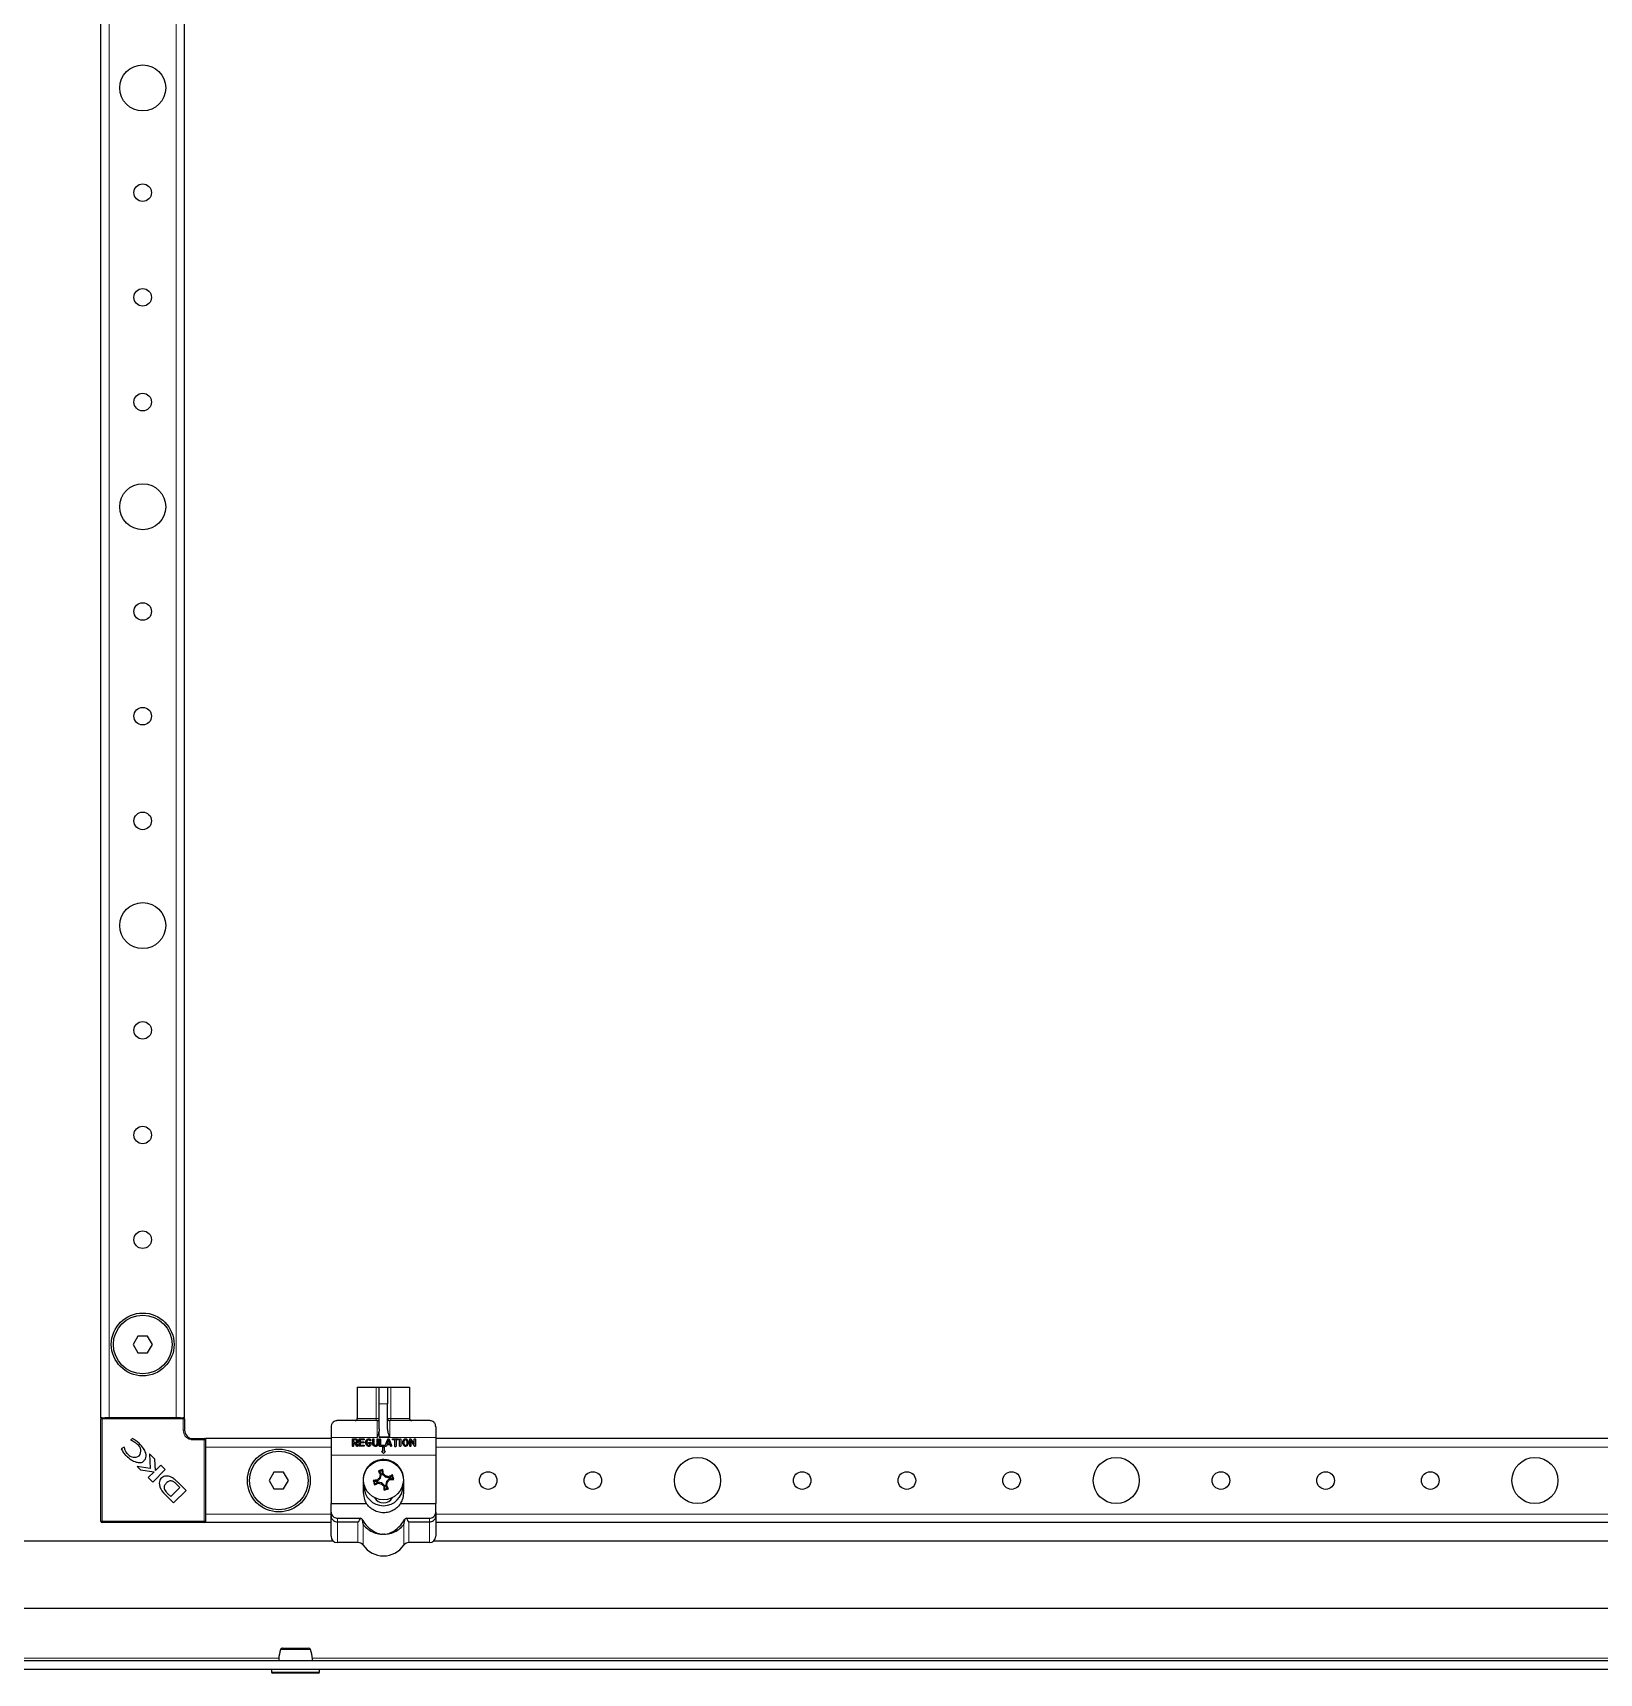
# Model space of a CAD drawing. Header units: millimetres. Extents: x -1565 to 3390, y -1390 to 1219.
# Drawn here: x -381.2 to -7.1, y -899.7 to -508.1 of the extents above; entities that cross this region are included whole.
import ezdxf

# ---------------------------------------------------------------- set-up
doc = ezdxf.new("R2010")
doc.units = ezdxf.units.MM

msp = doc.modelspace()

# ---------------------------------------------------------------- linework, layer by layer
at = {"color": 7, "linetype": 'Continuous', "lineweight": 25}
for p, q in [((-364.94, -838.72), (-364.94, 396.28)), ((-344.94, -838.72), (-344.94, 396.28)), ((-356.09, -819.22), (-357.25, -821.22)), ((-357.25, -821.22), (-356.09, -823.22)), ((-353.78, -819.22), (-356.09, -819.22)), ((-352.63, -821.22), (-353.78, -819.22)), ((-353.78, -823.22), (-352.63, -821.22)), ((-356.09, -823.22), (-353.78, -823.22)), ((-303.69, -831.42), (-303.69, -838.92)), ((-303.69, -831.42), (-299.16, -831.42)), ((-299.16, -831.42), (-298.44, -831.42)), ((-298.44, -831.42), (-296.44, -831.42)), ((-298.44, -835.42), (-298.44, -831.42)), ((-296.44, -831.42), (-296.44, -835.42)), ((-296.44, -831.42), (-295.72, -831.42)), ((-295.72, -831.42), (-291.19, -831.42)), ((-291.19, -831.42), (-291.19, -838.92)), ((-298.44, -841.36), (-298.44, -835.42)), ((-296.44, -841.35), (-296.44, -835.42)), ((-364.64, -838.72), (-364.94, -838.72)), ((-364.94, -863.42), (-364.94, -839.02)), ((-364.64, -838.72), (-363.99, -838.72)), ((-362.94, -838.72), (-363.99, -838.72)), ((-346.94, -838.72), (-362.94, -838.72)), ((-345.89, -838.72), (-346.94, -838.72)), ((-345.89, -838.72), (-345.24, -838.72)), ((-344.94, -838.72), (-345.24, -838.72)), ((-344.94, -839.02), (-344.94, -841.72)), ((-309.94, -840.92), (-309.94, -843.42)), ((-298.94, -839.42), (-308.44, -839.42)), ((-286.44, -839.42), (-295.94, -839.42)), ((-284.94, -840.92), (-284.94, -843.42)), ((-359.39, -845.78), (-360.08, -846.11)), ((-359.26, -845.92), (-359.39, -845.78)), ((-357.31, -843.72), (-357.82, -843.97)), ((-357.82, -843.97), (-357.71, -844.08)), ((-342.94, -843.72), (-340.24, -843.72)), ((-309.94, -843.72), (-339.94, -843.72)), ((-339.94, -843.72), (-339.94, -844.02)), ((-339.94, -844.02), (-339.94, -844.66)), ((-339.94, -844.66), (-339.94, -845.72)), ((-339.94, -845.72), (-339.94, -861.72)), ((-309.94, -843.42), (-309.94, -847.67)), ((-304.85, -845.43), (-304.85, -843.77)), ((-304.85, -843.77), (-304.09, -843.77)), ((-304.09, -844.03), (-304.58, -844.03)), ((-304.58, -844.03), (-304.58, -844.54)), ((-304.58, -844.54), (-303.99, -844.54)), ((-304.29, -844.8), (-304.58, -844.8)), ((-304.58, -844.8), (-304.58, -845.43)), ((-303.8, -845.51), (-304.29, -844.8)), ((-303.99, -844.8), (-303.58, -845.37)), ((-303.24, -843.77), (-302.18, -843.77)), ((-303.24, -845.54), (-303.24, -843.77)), ((-302.18, -845.54), (-303.24, -845.54)), ((-302.18, -844.03), (-302.98, -844.03)), ((-302.98, -844.03), (-302.98, -844.44)), ((-302.98, -844.44), (-302.23, -844.44)), ((-302.23, -844.7), (-302.98, -844.7)), ((-302.98, -844.7), (-302.98, -845.28)), ((-302.98, -845.28), (-302.18, -845.28)), ((-300.7, -844.87), (-300.91, -844.87)), ((-300.9, -844.61), (-300.41, -844.61)), ((-300.41, -844.61), (-300.41, -844.91)), ((-299.98, -844.96), (-299.98, -843.88)), ((-299.72, -843.88), (-299.72, -844.96)), ((-298.97, -844.94), (-298.97, -843.88)), ((-298.71, -843.88), (-298.71, -844.94)), ((-298.42, -845.57), (-298.42, -843.9)), ((-297.36, -845.57), (-298.42, -845.57)), ((-298.16, -843.9), (-298.16, -845.3)), ((-298.16, -845.3), (-297.36, -845.3)), ((-297.19, -845.77), (-297.69, -845.77)), ((-297.69, -845.77), (-297.69, -846.77)), ((-297.19, -846.77), (-297.19, -845.77)), ((-297, -845.39), (-296.43, -843.86)), ((-296.66, -845.23), (-296.75, -845.48)), ((-295.85, -845.23), (-296.66, -845.23)), ((-296.26, -844.1), (-296.57, -844.97)), ((-296.57, -844.97), (-295.94, -844.97)), ((-295.94, -844.97), (-296.26, -844.1)), ((-296.1, -843.88), (-295.51, -845.39)), ((-295.76, -845.47), (-295.85, -845.23)), ((-295.17, -843.77), (-294.05, -843.77)), ((-294.75, -844.03), (-295.17, -844.03)), ((-294.75, -845.5), (-294.75, -844.03)), ((-294.05, -844.03), (-294.44, -844.03)), ((-294.44, -844.03), (-294.44, -845.5)), ((-293.58, -845.43), (-293.58, -843.9)), ((-293.32, -843.9), (-293.32, -845.43)), ((-291.16, -845.43), (-291.16, -843.87)), ((-290.06, -845.46), (-290.9, -844.19)), ((-290.9, -844.19), (-290.9, -845.43)), ((-290.89, -843.83), (-290.08, -845.06)), ((-290.08, -845.06), (-290.08, -843.88)), ((-289.82, -843.88), (-289.82, -845.43)), ((-284.94, -843.42), (-284.94, -847.67)), ((295.06, -843.72), (-284.94, -843.72)), ((-353.35, -847.35), (-353.17, -850.82)), ((-352.07, -848.63), (-353.35, -847.35)), ((-351.89, -851.29), (-352.07, -848.63)), ((-309.94, -847.67), (-309.94, -859.17)), ((-297.94, -846.77), (-297.44, -847.27)), ((-297.69, -846.77), (-297.94, -846.77)), ((-297.44, -847.27), (-296.94, -846.77)), ((-296.94, -846.77), (-297.19, -846.77)), ((-284.94, -847.67), (-284.94, -859.17)), ((-356.27, -850.35), (-355.47, -851.14)), ((-353.17, -850.82), (-356.27, -850.35)), ((-355.47, -851.14), (-352.21, -851.63)), ((-352.21, -851.63), (-353.6, -853.02)), ((-353.6, -853.02), (-352.55, -854.07)), ((-352.55, -854.07), (-349.59, -851.11)), ((-350.65, -850.05), (-351.89, -851.29)), ((-349.59, -851.11), (-350.65, -850.05)), ((-323.59, -851.72), (-324.75, -853.72)), ((-324.75, -853.72), (-323.59, -855.72)), ((-321.28, -851.72), (-323.59, -851.72)), ((-320.13, -853.72), (-321.28, -851.72)), ((-321.28, -855.72), (-320.13, -853.72)), ((-302.29, -853.57), (-302.29, -856.57)), ((-299.64, -853.9), (-299.91, -853.7)), ((-298.85, -853.86), (-298.95, -853.64)), ((-298.85, -853.86), (-298.18, -853.16)), ((-298.35, -851.53), (-298.65, -851.41)), ((-298.18, -853.16), (-298.39, -853.05)), ((-298.35, -851.53), (-297.77, -851.36)), ((-297.95, -852.22), (-298.35, -851.53)), ((-297.95, -852.22), (-298.19, -852.26)), ((-298.18, -853.16), (-297.95, -852.22)), ((-297.77, -851.36), (-297.58, -851.1)), ((-297.77, -851.36), (-297.74, -852.16)), ((-297.74, -852.16), (-297.51, -852.06)), ((-297.74, -852.16), (-297.04, -852.83)), ((-297.04, -852.83), (-296.92, -852.62)), ((-297.04, -852.83), (-296.09, -853.06)), ((-296.03, -853.27), (-296.7, -853.97)), ((-296.09, -853.06), (-296.13, -852.82)), ((-296.09, -853.06), (-295.4, -852.66)), ((-295.23, -853.24), (-296.03, -853.27)), ((-296.03, -853.27), (-295.93, -853.49)), ((-295.4, -852.66), (-295.28, -852.36)), ((-295.4, -852.66), (-295.23, -853.24)), ((-295.23, -853.24), (-294.97, -853.43)), ((-292.59, -856.57), (-292.59, -853.57)), ((-349.54, -857.08), (-347.55, -859.07)), ((-348.99, -856.83), (-348.25, -857.55)), ((-348.25, -857.55), (-346.07, -855.37)), ((-347.55, -859.07), (-344.59, -856.11)), ((-346.07, -855.37), (-346.75, -854.71)), ((-346.48, -854.22), (-346.49, -854.2)), ((-344.59, -856.11), (-346.48, -854.22)), ((-323.59, -855.72), (-321.28, -855.72)), ((-302.09, -855.07), (-302.29, -855.07)), ((-299.64, -853.9), (-298.85, -853.86)), ((-299.47, -854.48), (-299.64, -853.9)), ((-299.47, -854.48), (-299.59, -854.78)), ((-298.79, -854.07), (-299.47, -854.48)), ((-298.79, -854.07), (-298.75, -854.32)), ((-297.84, -854.3), (-298.79, -854.07)), ((-297.84, -854.3), (-297.96, -854.52)), ((-297.14, -854.97), (-297.84, -854.3)), ((-297.14, -854.97), (-297.37, -855.07)), ((-297.11, -855.77), (-297.3, -856.04)), ((-297.11, -855.77), (-297.14, -854.97)), ((-296.53, -855.6), (-297.11, -855.77)), ((-296.7, -853.97), (-296.93, -854.91)), ((-296.93, -854.91), (-296.69, -854.88)), ((-296.93, -854.91), (-296.53, -855.6)), ((-296.7, -853.97), (-296.49, -854.09)), ((-296.53, -855.6), (-296.23, -855.72)), ((-292.59, -855.07), (-292.79, -855.07)), ((-309.94, -861.31), (-309.94, -859.17)), ((-309.94, -859.17), (-301.53, -859.17)), ((-309.94, -862.22), (-309.94, -861.31)), ((-293.35, -859.17), (-284.94, -859.17)), ((-284.94, -861.31), (-284.94, -859.17)), ((-284.94, -861.31), (-284.94, -862.22)), ((-340.24, -863.72), (-364.64, -863.72)), ((-339.94, -861.72), (-339.94, -862.77)), ((-339.94, -862.77), (-339.94, -863.42)), ((-339.94, -863.42), (-339.94, -863.72)), ((-309.94, -863.72), (-339.94, -863.72)), ((-309.94, -867.02), (-309.94, -862.22)), ((-308.44, -862.7), (-302.92, -862.7)), ((-308.44, -863.6), (-303.53, -863.6)), ((-291.96, -862.7), (-286.44, -862.7)), ((-291.35, -863.6), (-286.44, -863.6)), ((-284.94, -862.22), (-284.94, -867.02)), ((295.06, -863.72), (-284.94, -863.72)), ((-309.34, -868.22), (-409.69, -868.22)), ((-303.53, -868.52), (-308.44, -868.52)), ((-286.44, -868.52), (-291.35, -868.52)), ((320.56, -868.22), (-285.54, -868.22)), ((-412.44, -884.22), (320.56, -884.22)), ((-418.14, -896.72), (372.26, -896.72)), ((-418.14, -898.72), (372.26, -898.72)), ((-324.19, -898.72), (-324.19, -899.47)), ((-321.45, -899.72), (-323.94, -899.72)), ((-312.94, -899.72), (-321.45, -899.72)), ((-312.69, -899.47), (-312.69, -898.72))]:
    msp.add_line(p, q, dxfattribs=at)
at = {"color": 8, "linetype": 'Continuous', "lineweight": 18}
for p, q in [((-362.94, -838.72), (-362.94, 396.28)), ((-346.94, -838.72), (-346.94, 396.28)), ((-299.16, -838.92), (-299.16, -831.42)), ((-295.72, -831.42), (-295.72, -838.92)), ((-296.44, -835.42), (-298.44, -835.42)), ((-364.94, -839.02), (-364.64, -839.02)), ((-364.64, -838.72), (-364.64, -839.02)), ((-364.64, -839.02), (-364.64, -863.42)), ((-345.24, -839.02), (-364.64, -839.02)), ((-345.24, -838.72), (-345.24, -839.02)), ((-345.24, -841.72), (-345.24, -839.02)), ((-345.24, -839.02), (-344.94, -839.02)), ((-344.94, -841.72), (-345.24, -841.72)), ((-303.69, -838.92), (-299.16, -838.92)), ((-299.16, -838.92), (-298.44, -838.92)), ((-298.94, -843.42), (-298.94, -839.42)), ((-298.44, -843.42), (-298.44, -841.36)), ((-296.44, -838.92), (-295.72, -838.92)), ((-295.94, -839.42), (-295.94, -843.35)), ((-295.72, -838.92), (-291.19, -838.92)), ((-342.94, -843.72), (-342.94, -844.02)), ((-340.24, -844.02), (-342.94, -844.02)), ((-340.24, -843.72), (-340.24, -844.02)), ((-340.24, -863.42), (-340.24, -844.02)), ((-340.24, -844.02), (-339.94, -844.02)), ((-309.94, -845.72), (-339.94, -845.72)), ((-298.94, -843.42), (-309.94, -843.42)), ((-284.94, -843.42), (-298.44, -843.42)), ((295.06, -845.72), (-284.94, -845.72)), ((-284.94, -847.67), (-309.94, -847.67)), ((-364.64, -863.42), (-364.94, -863.42)), ((-364.64, -863.42), (-340.24, -863.42)), ((-364.64, -863.42), (-364.64, -863.72)), ((-340.24, -863.42), (-340.24, -863.72)), ((-340.24, -863.42), (-339.94, -863.42)), ((-309.94, -861.72), (-339.94, -861.72)), ((-308.44, -862.7), (-308.44, -863.6)), ((-308.44, -863.6), (-308.44, -868.52)), ((-303.53, -868.52), (-303.53, -863.6)), ((-302.29, -864.2), (-302.29, -869.17)), ((-292.58, -869.17), (-292.58, -864.2)), ((-291.35, -863.6), (-291.35, -868.52)), ((-286.44, -863.6), (-286.44, -862.7)), ((-286.44, -868.52), (-286.44, -863.6)), ((295.06, -861.72), (-284.94, -861.72)), ((-322.41, -896.12), (-417.84, -896.12)), ((268.59, -896.12), (-314.47, -896.12)), ((-324.19, -899.47), (-321.58, -899.47)), ((-321.58, -899.47), (-312.69, -899.47))]:
    msp.add_line(p, q, dxfattribs=at)
at = {"color": 8, "linetype": 'Continuous', "lineweight": 18, "flags": 128}
for points in [[(-299.16, -838.92), (-299.17, -839.01), (-299.17, -839.11), (-299.19, -839.2), (-299.2, -839.27), (-299.22, -839.33), (-299.25, -839.38), (-299.27, -839.41), (-299.3, -839.42)], [(-295.58, -839.42), (-295.6, -839.41), (-295.63, -839.38), (-295.65, -839.33), (-295.67, -839.27), (-295.69, -839.2), (-295.7, -839.11), (-295.71, -839.01), (-295.72, -838.92)]]:
    msp.add_lwpolyline(points, dxfattribs=at)
at = {"color": 7, "linetype": 'Continuous', "lineweight": 25}
for centre, radius in [((-354.94, -521.22), 5.5), ((-354.94, -546.22), 2.1), ((-354.94, -571.22), 2.1), ((-354.94, -596.22), 2.1), ((-354.94, -621.22), 5.5), ((-354.94, -646.22), 2.1), ((-354.94, -671.22), 2.1), ((-354.94, -696.22), 2.1), ((-354.94, -721.22), 5.5), ((-354.94, -746.22), 2.1), ((-354.94, -771.22), 2.1), ((-354.94, -796.22), 2.1), ((-354.94, -821.22), 7.5), ((-354.94, -821.22), 7), ((-322.44, -853.72), 7.5), ((-322.44, -853.72), 7), ((-297.44, -853.57), 4.75), ((-222.44, -853.72), 5.5), ((-122.44, -853.72), 5.5), ((-22.44, -853.72), 5.5), ((-272.44, -853.72), 2.1), ((-247.44, -853.72), 2.1), ((-197.44, -853.72), 2.1), ((-172.44, -853.72), 2.1), ((-147.44, -853.72), 2.1), ((-97.44, -853.72), 2.1), ((-72.44, -853.72), 2.1), ((-47.44, -853.72), 2.1)]:
    msp.add_circle(centre, radius, dxfattribs=at)
for centre, radius, start, end in [((-364.64, -839.02), 0.3, 90, 180), ((-345.24, -839.02), 0.3, 0, 90), ((-342.94, -841.72), 2, 180, 270), ((-304.19, -838.92), 0.5, 270, 0), ((-298.94, -838.92), 0.5, 270, 0), ((-295.94, -838.92), 0.5, 180, 270), ((-290.69, -838.92), 0.5, 180, 270), ((-357.34, -846.64), 1.94, 323.3097, 52.3464), ((-340.24, -844.02), 0.3, 0, 90), ((-356.94, -846.21), 1.97, 218.454, 305.887), ((-294.88, -922.57), 69.05, 93.3769, 94.1768), ((-227.87, -833.27), 74.88, 195.834, 196.6907), ((-243.57, -905.12), 75.61, 136.4711, 137.0889), ((-277.15, -923.13), 74.88, 105.834, 106.6907), ((-237.89, -818.63), 69.05, 208.3479, 209.1477), ((-225.01, -871.27), 75.61, 165.4358, 166.0536), ((-366.44, -856.13), 69.05, 3.3769, 4.1768), ((-348.99, -907.44), 75.61, 46.4711, 47.0889), ((-315.14, -926), 75.61, 75.4358, 76.0536), ((-351.31, -802.01), 75.61, 316.4711, 317.0889), ((-262.5, -913.12), 69.05, 118.3479, 119.1477), ((-300, -784.57), 69.05, 273.3769, 274.1768), ((-367.01, -873.86), 74.88, 15.834, 16.6907), ((-346.33, -853.42), 4.87, 200.3445, 228.7777), ((-344.52, -852.64), 6.12, 216.9888, 223.0744), ((-297.44, -855.07), 4.65, 180, 0), ((-332.38, -794.01), 69.05, 298.3479, 299.1477), ((-279.74, -781.14), 75.61, 255.4358, 256.0536), ((-245.89, -799.7), 75.61, 226.4711, 227.0889), ((-228.44, -851.01), 69.05, 183.3769, 184.1768), ((-317.73, -784), 74.88, 285.834, 286.6907), ((-369.87, -835.86), 75.61, 345.4358, 346.0536), ((-356.99, -888.51), 69.05, 28.3479, 29.1477), ((-297.44, -856.57), 2.5, 209.1764, 330.8236), ((-364.64, -863.42), 0.3, 180, 270), ((-340.24, -863.42), 0.3, 270, 0), ((-308.44, -867.02), 1.5, 180, 270), ((-303.53, -870.02), 1.5, 34.5604, 90), ((-297.44, -865.82), 5.89, 214.5604, 325.4396), ((-291.35, -870.02), 1.5, 90, 145.4396), ((-286.44, -867.02), 1.5, 270, 0), ((-321.55, -894.22), 0.5, 89.9637, 164.834), ((-315.33, -894.22), 0.5, 15.2465, 90.046), ((-323.94, -899.47), 0.25, 180, 270), ((-312.94, -899.47), 0.25, 270, 0)]:
    msp.add_arc(centre, radius, start, end, dxfattribs=at)
at = {"color": 8, "linetype": 'Continuous', "lineweight": 18}
msp.add_arc((-342.94, -841.72), 2.3, 180, 270, dxfattribs=at)
at = {"color": 7, "linetype": 'Continuous', "lineweight": 25}
msp.add_ellipse((15130.74, -843.42), major_axis=(15429.18, 0), ratio=0.000259, start_param=3.123591, end_param=3.141593, dxfattribs=at)
for points, knots in [([(-308.44, -839.42), (-308.44, -839.42), (-308.51, -839.42), (-308.86, -839.44), (-309.39, -839.68), (-309.86, -840.26), (-309.92, -840.73), (-309.94, -840.92)], [0, 0, 0, 0, 0.003231, 0.101221, 0.514725, 0.80586, 1, 1, 1, 1]), ([(-298.44, -841.36), (-298.48, -841.69), (-298.56, -842.4), (-298.81, -843.06), (-298.94, -843.41), (-298.94, -843.42)], [0, 0, 0, 0, 0.475461, 0.994056, 1, 1, 1, 1]), ([(-295.94, -843.35), (-295.94, -843.35), (-295.94, -843.34), (-295.95, -843.34), (-295.96, -843.32), (-296, -843.24), (-296.12, -842.91), (-296.34, -842.28), (-296.4, -841.68), (-296.44, -841.35)], [0, 0, 0, 0, 0.00167, 0.003889, 0.009531, 0.034361, 0.132751, 0.526214, 1, 1, 1, 1]), ([(-284.94, -840.92), (-284.96, -840.73), (-285.02, -840.26), (-285.49, -839.68), (-286.02, -839.44), (-286.37, -839.42), (-286.44, -839.42), (-286.44, -839.42)], [0, 0, 0, 0, 0.19414, 0.485275, 0.898779, 0.996769, 1, 1, 1, 1]), ([(-358.49, -847.43), (-358.7, -847.17), (-359.08, -846.72), (-359.2, -846.16), (-359.26, -845.92)], [0, 0, 0, 0, 0.579608, 1, 1, 1, 1]), ([(-357.71, -844.08), (-357.4, -844.22), (-356.83, -844.48), (-356.37, -844.91), (-356.16, -845.11)], [0, 0, 0, 0, 0.5476433, 1, 1, 1, 1]), ([(-355.8, -844.82), (-356.07, -844.58), (-356.53, -844.15), (-357.08, -843.85), (-357.31, -843.72)], [0, 0, 0, 0, 0.577653, 1, 1, 1, 1]), ([(-354.68, -849.05), (-354.54, -848.89), (-354.26, -848.55), (-354.09, -847.86), (-354.22, -846.98), (-354.79, -845.91), (-355.43, -845.22), (-355.8, -844.82)], [0, 0, 0, 0, 0.1305321, 0.2660311, 0.4239974, 0.666819, 1, 1, 1, 1]), ([(-304.73, -845.57), (-304.75, -845.57), (-304.78, -845.56), (-304.83, -845.53), (-304.84, -845.48), (-304.85, -845.45), (-304.85, -845.43)], [0, 0, 0, 0, 0.280437, 0.558281, 0.778899, 1, 1, 1, 1]), ([(-304.58, -845.43), (-304.58, -845.45), (-304.59, -845.5), (-304.62, -845.55), (-304.68, -845.56), (-304.71, -845.57), (-304.73, -845.57)], [0, 0, 0, 0, 0.2804979, 0.5583245, 0.7788676, 1, 1, 1, 1]), ([(-304.09, -843.77), (-304.01, -843.78), (-303.88, -843.79), (-303.77, -843.87), (-303.72, -843.91)], [0, 0, 0, 0, 0.559747, 1, 1, 1, 1]), ([(-303.9, -844.1), (-303.93, -844.08), (-303.99, -844.04), (-304.06, -844.03), (-304.09, -844.03)], [0, 0, 0, 0, 0.559136, 1, 1, 1, 1]), ([(-303.99, -844.54), (-303.97, -844.53), (-303.93, -844.53), (-303.9, -844.5), (-303.89, -844.49)], [0, 0, 0, 0, 0.558174, 1, 1, 1, 1]), ([(-303.75, -844.71), (-303.79, -844.74), (-303.86, -844.78), (-303.95, -844.8), (-303.99, -844.8)], [0, 0, 0, 0, 0.56031, 1, 1, 1, 1]), ([(-303.82, -844.29), (-303.82, -844.25), (-303.83, -844.18), (-303.88, -844.12), (-303.9, -844.1)], [0, 0, 0, 0, 0.559692, 1, 1, 1, 1]), ([(-303.89, -844.49), (-303.88, -844.48), (-303.85, -844.45), (-303.82, -844.38), (-303.82, -844.33), (-303.82, -844.29)], [0, 0, 0, 0, 0.2799174, 0.5600596, 1, 1, 1, 1]), ([(-303.7, -845.57), (-303.71, -845.57), (-303.74, -845.57), (-303.77, -845.55), (-303.79, -845.52), (-303.8, -845.51)], [0, 0, 0, 0, 0.28022, 0.561305, 1, 1, 1, 1]), ([(-303.55, -844.29), (-303.56, -844.39), (-303.58, -844.55), (-303.7, -844.66), (-303.75, -844.71)], [0, 0, 0, 0, 0.559457, 1, 1, 1, 1]), ([(-303.72, -843.91), (-303.66, -843.97), (-303.57, -844.08), (-303.56, -844.23), (-303.55, -844.29)], [0, 0, 0, 0, 0.558947, 1, 1, 1, 1]), ([(-303.55, -845.44), (-303.56, -845.46), (-303.56, -845.5), (-303.61, -845.54), (-303.65, -845.56), (-303.69, -845.57), (-303.7, -845.57)], [0, 0, 0, 0, 0.278138, 0.558544, 0.779161, 1, 1, 1, 1]), ([(-303.58, -845.37), (-303.57, -845.38), (-303.56, -845.4), (-303.55, -845.43), (-303.55, -845.44)], [0, 0, 0, 0, 0.561079, 1, 1, 1, 1]), ([(-302.23, -844.44), (-302.21, -844.44), (-302.16, -844.44), (-302.11, -844.47), (-302.08, -844.52), (-302.08, -844.56), (-302.08, -844.57)], [0, 0, 0, 0, 0.2809452, 0.5598972, 0.7795247, 1, 1, 1, 1]), ([(-302.08, -844.57), (-302.08, -844.59), (-302.08, -844.64), (-302.14, -844.7), (-302.19, -844.7), (-302.23, -844.7)], [0, 0, 0, 0, 0.281099, 0.559768, 1, 1, 1, 1]), ([(-302.18, -843.77), (-302.16, -843.77), (-302.11, -843.77), (-302.06, -843.8), (-302.03, -843.85), (-302.03, -843.88), (-302.02, -843.9)], [0, 0, 0, 0, 0.280872, 0.559701, 0.779382, 1, 1, 1, 1]), ([(-302.02, -843.9), (-302.03, -843.92), (-302.03, -843.97), (-302.09, -844.03), (-302.14, -844.03), (-302.18, -844.03)], [0, 0, 0, 0, 0.281053, 0.559663, 1, 1, 1, 1]), ([(-302.18, -845.28), (-302.16, -845.28), (-302.11, -845.28), (-302.06, -845.31), (-302.03, -845.36), (-302.03, -845.39), (-302.02, -845.41)], [0, 0, 0, 0, 0.280912, 0.559714, 0.779499, 1, 1, 1, 1]), ([(-302.02, -845.41), (-302.03, -845.43), (-302.03, -845.48), (-302.09, -845.54), (-302.14, -845.54), (-302.18, -845.54)], [0, 0, 0, 0, 0.281214, 0.559901, 1, 1, 1, 1]), ([(-301.68, -844.67), (-301.68, -844.53), (-301.66, -844.29), (-301.54, -844.09), (-301.48, -844)], [0, 0, 0, 0, 0.5603404, 1, 1, 1, 1]), ([(-301.49, -845.28), (-301.55, -845.17), (-301.66, -844.98), (-301.68, -844.77), (-301.68, -844.67)], [0, 0, 0, 0, 0.559347, 1, 1, 1, 1]), ([(-300.96, -845.57), (-301.02, -845.56), (-301.14, -845.55), (-301.33, -845.46), (-301.43, -845.35), (-301.49, -845.28)], [0, 0, 0, 0, 0.2803143, 0.5605072, 1, 1, 1, 1]), ([(-301.48, -844), (-301.41, -843.92), (-301.27, -843.77), (-301.08, -843.75), (-300.99, -843.75)], [0, 0, 0, 0, 0.559217, 1, 1, 1, 1]), ([(-301, -844.01), (-301.04, -844.01), (-301.11, -844.02), (-301.24, -844.09), (-301.39, -844.3), (-301.41, -844.52), (-301.42, -844.67)], [0, 0, 0, 0, 0.125332, 0.250695, 0.500738, 1, 1, 1, 1]), ([(-301.42, -844.67), (-301.41, -844.76), (-301.4, -844.91), (-301.33, -845.04), (-301.3, -845.1)], [0, 0, 0, 0, 0.55998, 1, 1, 1, 1]), ([(-301.3, -845.1), (-301.25, -845.16), (-301.17, -845.27), (-301.03, -845.29), (-300.97, -845.3)], [0, 0, 0, 0, 0.560858, 1, 1, 1, 1]), ([(-301.03, -844.74), (-301.03, -844.72), (-301.03, -844.68), (-301, -844.63), (-300.95, -844.61), (-300.92, -844.61), (-300.9, -844.61)], [0, 0, 0, 0, 0.280637, 0.55889, 0.779144, 1, 1, 1, 1]), ([(-300.91, -844.87), (-300.93, -844.87), (-300.97, -844.87), (-301.01, -844.83), (-301.03, -844.79), (-301.03, -844.76), (-301.03, -844.74)], [0, 0, 0, 0, 0.280664, 0.558735, 0.779002, 1, 1, 1, 1]), ([(-300.81, -844.06), (-300.85, -844.04), (-300.91, -844.01), (-300.97, -844.01), (-301, -844.01)], [0, 0, 0, 0, 0.558634, 1, 1, 1, 1]), ([(-300.99, -843.75), (-300.93, -843.75), (-300.8, -843.75), (-300.69, -843.81), (-300.65, -843.84)], [0, 0, 0, 0, 0.560514, 1, 1, 1, 1]), ([(-300.97, -845.3), (-300.94, -845.3), (-300.89, -845.3), (-300.79, -845.25), (-300.76, -845.18), (-300.74, -845.14)], [0, 0, 0, 0, 0.281265, 0.561609, 1, 1, 1, 1]), ([(-300.62, -845.44), (-300.68, -845.48), (-300.78, -845.56), (-300.91, -845.56), (-300.96, -845.57)], [0, 0, 0, 0, 0.558998, 1, 1, 1, 1]), ([(-300.71, -844.17), (-300.73, -844.15), (-300.76, -844.1), (-300.8, -844.07), (-300.81, -844.06)], [0, 0, 0, 0, 0.560467, 1, 1, 1, 1]), ([(-300.74, -845.14), (-300.72, -845.09), (-300.7, -845), (-300.7, -844.91), (-300.7, -844.87)], [0, 0, 0, 0, 0.559597, 1, 1, 1, 1]), ([(-300.6, -844.23), (-300.63, -844.23), (-300.67, -844.22), (-300.7, -844.19), (-300.71, -844.17)], [0, 0, 0, 0, 0.558039, 1, 1, 1, 1]), ([(-300.65, -843.84), (-300.61, -843.87), (-300.54, -843.92), (-300.5, -843.99), (-300.48, -844.02)], [0, 0, 0, 0, 0.559542, 1, 1, 1, 1]), ([(-300.41, -844.91), (-300.42, -845.02), (-300.43, -845.22), (-300.56, -845.37), (-300.62, -845.44)], [0, 0, 0, 0, 0.5604926, 1, 1, 1, 1]), ([(-300.45, -844.11), (-300.45, -844.13), (-300.46, -844.17), (-300.5, -844.21), (-300.55, -844.23), (-300.58, -844.23), (-300.6, -844.23)], [0, 0, 0, 0, 0.277709, 0.558209, 0.77892, 1, 1, 1, 1]), ([(-300.48, -844.02), (-300.47, -844.04), (-300.45, -844.06), (-300.45, -844.09), (-300.45, -844.11)], [0, 0, 0, 0, 0.560691, 1, 1, 1, 1]), ([(-299.98, -843.88), (-299.98, -843.86), (-299.98, -843.82), (-299.95, -843.77), (-299.91, -843.75), (-299.88, -843.75), (-299.86, -843.75)], [0, 0, 0, 0, 0.280849, 0.55949, 0.779158, 1, 1, 1, 1]), ([(-299.76, -845.43), (-299.84, -845.36), (-299.96, -845.22), (-299.97, -845.04), (-299.98, -844.96)], [0, 0, 0, 0, 0.558332, 1, 1, 1, 1]), ([(-299.86, -843.75), (-299.84, -843.75), (-299.8, -843.75), (-299.74, -843.78), (-299.72, -843.83), (-299.72, -843.86), (-299.72, -843.88)], [0, 0, 0, 0, 0.28091, 0.559174, 0.779166, 1, 1, 1, 1]), ([(-299.32, -845.57), (-299.41, -845.56), (-299.57, -845.56), (-299.71, -845.47), (-299.76, -845.43)], [0, 0, 0, 0, 0.55925, 1, 1, 1, 1]), ([(-299.72, -844.96), (-299.71, -845.02), (-299.7, -845.12), (-299.63, -845.19), (-299.6, -845.23)], [0, 0, 0, 0, 0.560313, 1, 1, 1, 1]), ([(-299.6, -845.23), (-299.55, -845.25), (-299.48, -845.3), (-299.38, -845.3), (-299.34, -845.3)], [0, 0, 0, 0, 0.559441, 1, 1, 1, 1]), ([(-299.34, -845.3), (-299.29, -845.3), (-299.18, -845.29), (-299.04, -845.2), (-298.98, -845.07), (-298.98, -844.98), (-298.97, -844.94)], [0, 0, 0, 0, 0.280935, 0.559487, 0.779245, 1, 1, 1, 1]), ([(-298.71, -844.94), (-298.72, -845.04), (-298.73, -845.22), (-298.89, -845.44), (-299.11, -845.54), (-299.25, -845.56), (-299.32, -845.57)], [0, 0, 0, 0, 0.280416, 0.558636, 0.778958, 1, 1, 1, 1]), ([(-298.97, -843.88), (-298.97, -843.86), (-298.97, -843.82), (-298.94, -843.77), (-298.9, -843.75), (-298.87, -843.75), (-298.85, -843.75)], [0, 0, 0, 0, 0.2809, 0.559498, 0.779148, 1, 1, 1, 1]), ([(-298.85, -843.75), (-298.83, -843.75), (-298.79, -843.75), (-298.74, -843.78), (-298.71, -843.83), (-298.71, -843.86), (-298.71, -843.88)], [0, 0, 0, 0, 0.280888, 0.559023, 0.779155, 1, 1, 1, 1]), ([(-298.42, -843.9), (-298.42, -843.88), (-298.42, -843.85), (-298.39, -843.8), (-298.35, -843.77), (-298.32, -843.77), (-298.3, -843.77)], [0, 0, 0, 0, 0.280912, 0.559405, 0.779108, 1, 1, 1, 1]), ([(-298.3, -843.77), (-298.28, -843.77), (-298.24, -843.77), (-298.19, -843.8), (-298.16, -843.85), (-298.16, -843.89), (-298.16, -843.9)], [0, 0, 0, 0, 0.280813, 0.559099, 0.77917, 1, 1, 1, 1]), ([(-297.36, -845.3), (-297.34, -845.3), (-297.3, -845.31), (-297.24, -845.33), (-297.21, -845.38), (-297.21, -845.42), (-297.21, -845.43)], [0, 0, 0, 0, 0.280855, 0.559718, 0.779518, 1, 1, 1, 1]), ([(-297.21, -845.43), (-297.21, -845.46), (-297.21, -845.5), (-297.27, -845.56), (-297.32, -845.57), (-297.36, -845.57)], [0, 0, 0, 0, 0.281266, 0.560078, 1, 1, 1, 1]), ([(-297.01, -845.44), (-297.01, -845.43), (-297.01, -845.42), (-297, -845.4), (-297, -845.39)], [0, 0, 0, 0, 0.559504, 1, 1, 1, 1]), ([(-296.88, -845.57), (-296.9, -845.57), (-296.94, -845.56), (-296.98, -845.53), (-297, -845.49), (-297.01, -845.46), (-297.01, -845.44)], [0, 0, 0, 0, 0.2795786, 0.5591942, 0.7795822, 1, 1, 1, 1]), ([(-296.75, -845.48), (-296.76, -845.49), (-296.77, -845.52), (-296.82, -845.56), (-296.86, -845.57), (-296.88, -845.57)], [0, 0, 0, 0, 0.28077, 0.560807, 1, 1, 1, 1]), ([(-296.43, -843.86), (-296.42, -843.84), (-296.4, -843.8), (-296.36, -843.75), (-296.31, -843.75), (-296.28, -843.75)], [0, 0, 0, 0, 0.281465, 0.561772, 1, 1, 1, 1]), ([(-296.28, -843.75), (-296.26, -843.75), (-296.21, -843.75), (-296.14, -843.79), (-296.12, -843.84), (-296.1, -843.88)], [0, 0, 0, 0, 0.281226, 0.561522, 1, 1, 1, 1]), ([(-295.64, -845.57), (-295.66, -845.57), (-295.69, -845.56), (-295.73, -845.53), (-295.75, -845.5), (-295.76, -845.47)], [0, 0, 0, 0, 0.280695, 0.560335, 1, 1, 1, 1]), ([(-295.5, -845.44), (-295.5, -845.46), (-295.51, -845.5), (-295.55, -845.54), (-295.6, -845.56), (-295.63, -845.57), (-295.64, -845.57)], [0, 0, 0, 0, 0.278517, 0.558613, 0.779333, 1, 1, 1, 1]), ([(-295.51, -845.39), (-295.51, -845.4), (-295.5, -845.42), (-295.5, -845.44), (-295.5, -845.44)], [0, 0, 0, 0, 0.560081, 1, 1, 1, 1]), ([(-295.31, -843.9), (-295.3, -843.88), (-295.3, -843.84), (-295.27, -843.79), (-295.22, -843.77), (-295.19, -843.77), (-295.17, -843.77)], [0, 0, 0, 0, 0.2807125, 0.5587014, 0.7790455, 1, 1, 1, 1]), ([(-295.17, -844.03), (-295.19, -844.03), (-295.23, -844.03), (-295.28, -844), (-295.3, -843.95), (-295.31, -843.92), (-295.31, -843.9)], [0, 0, 0, 0, 0.28076, 0.558821, 0.778915, 1, 1, 1, 1]), ([(-294.61, -845.64), (-294.63, -845.64), (-294.67, -845.64), (-294.73, -845.6), (-294.75, -845.55), (-294.75, -845.52), (-294.75, -845.5)], [0, 0, 0, 0, 0.2808221, 0.5590594, 0.7790938, 1, 1, 1, 1]), ([(-294.44, -845.5), (-294.44, -845.52), (-294.45, -845.57), (-294.51, -845.63), (-294.57, -845.64), (-294.61, -845.64)], [0, 0, 0, 0, 0.280801, 0.559621, 1, 1, 1, 1]), ([(-294.05, -843.77), (-294.03, -843.77), (-293.99, -843.77), (-293.93, -843.8), (-293.9, -843.85), (-293.89, -843.88), (-293.89, -843.9)], [0, 0, 0, 0, 0.280951, 0.559967, 0.779431, 1, 1, 1, 1]), ([(-293.89, -843.9), (-293.89, -843.92), (-293.9, -843.97), (-293.96, -844.03), (-294.01, -844.03), (-294.05, -844.03)], [0, 0, 0, 0, 0.2810191, 0.5596788, 1, 1, 1, 1]), ([(-293.58, -843.9), (-293.58, -843.88), (-293.58, -843.84), (-293.55, -843.79), (-293.5, -843.77), (-293.48, -843.77), (-293.46, -843.77)], [0, 0, 0, 0, 0.280828, 0.559417, 0.779393, 1, 1, 1, 1]), ([(-293.46, -845.57), (-293.48, -845.57), (-293.52, -845.56), (-293.56, -845.53), (-293.58, -845.48), (-293.58, -845.45), (-293.58, -845.43)], [0, 0, 0, 0, 0.280437, 0.558281, 0.778899, 1, 1, 1, 1]), ([(-293.46, -843.77), (-293.44, -843.77), (-293.4, -843.77), (-293.34, -843.8), (-293.32, -843.85), (-293.32, -843.88), (-293.32, -843.9)], [0, 0, 0, 0, 0.2807653, 0.5591779, 0.7791749, 1, 1, 1, 1]), ([(-293.32, -845.43), (-293.32, -845.45), (-293.32, -845.5), (-293.36, -845.55), (-293.41, -845.57), (-293.44, -845.57), (-293.46, -845.57)], [0, 0, 0, 0, 0.280518, 0.5583, 0.778735, 1, 1, 1, 1]), ([(-292.86, -844.67), (-292.85, -844.54), (-292.84, -844.32), (-292.74, -844.12), (-292.69, -844.04)], [0, 0, 0, 0, 0.559914, 1, 1, 1, 1]), ([(-292.68, -845.28), (-292.74, -845.18), (-292.85, -844.98), (-292.86, -844.76), (-292.86, -844.67)], [0, 0, 0, 0, 0.559149, 1, 1, 1, 1]), ([(-292.69, -844.04), (-292.62, -843.95), (-292.5, -843.79), (-292.3, -843.76), (-292.21, -843.75)], [0, 0, 0, 0, 0.560137, 1, 1, 1, 1]), ([(-292.18, -845.57), (-292.24, -845.56), (-292.35, -845.55), (-292.53, -845.47), (-292.63, -845.35), (-292.68, -845.28)], [0, 0, 0, 0, 0.280367, 0.560574, 1, 1, 1, 1]), ([(-292.5, -844.21), (-292.53, -844.29), (-292.59, -844.44), (-292.6, -844.6), (-292.6, -844.67)], [0, 0, 0, 0, 0.559075, 1, 1, 1, 1]), ([(-292.6, -844.67), (-292.59, -844.75), (-292.59, -844.91), (-292.52, -845.05), (-292.49, -845.11)], [0, 0, 0, 0, 0.560273, 1, 1, 1, 1]), ([(-292.21, -844.01), (-292.25, -844.01), (-292.32, -844.02), (-292.42, -844.09), (-292.47, -844.17), (-292.5, -844.21)], [0, 0, 0, 0, 0.279832, 0.559843, 1, 1, 1, 1]), ([(-292.49, -845.11), (-292.45, -845.17), (-292.37, -845.27), (-292.24, -845.29), (-292.18, -845.3)], [0, 0, 0, 0, 0.560567, 1, 1, 1, 1]), ([(-292.21, -843.75), (-292.15, -843.75), (-292.03, -843.76), (-291.84, -843.85), (-291.74, -843.97), (-291.68, -844.04)], [0, 0, 0, 0, 0.280496, 0.560765, 1, 1, 1, 1]), ([(-291.87, -844.21), (-291.92, -844.15), (-292.01, -844.04), (-292.15, -844.02), (-292.21, -844.01)], [0, 0, 0, 0, 0.5595959, 1, 1, 1, 1]), ([(-292.18, -845.3), (-292.15, -845.3), (-292.07, -845.29), (-291.95, -845.23), (-291.9, -845.15), (-291.86, -845.11)], [0, 0, 0, 0, 0.280435, 0.560605, 1, 1, 1, 1]), ([(-291.67, -845.28), (-291.75, -845.37), (-291.89, -845.54), (-292.09, -845.56), (-292.18, -845.57)], [0, 0, 0, 0, 0.559137, 1, 1, 1, 1]), ([(-291.76, -844.67), (-291.76, -844.58), (-291.77, -844.42), (-291.84, -844.28), (-291.87, -844.21)], [0, 0, 0, 0, 0.560046, 1, 1, 1, 1]), ([(-291.86, -845.11), (-291.83, -845.03), (-291.76, -844.89), (-291.76, -844.73), (-291.76, -844.67)], [0, 0, 0, 0, 0.559133, 1, 1, 1, 1]), ([(-291.68, -844.04), (-291.62, -844.15), (-291.51, -844.34), (-291.5, -844.57), (-291.49, -844.67)], [0, 0, 0, 0, 0.559312, 1, 1, 1, 1]), ([(-291.49, -844.67), (-291.5, -844.79), (-291.52, -845.01), (-291.62, -845.2), (-291.67, -845.28)], [0, 0, 0, 0, 0.5598653, 1, 1, 1, 1]), ([(-291.16, -843.87), (-291.16, -843.85), (-291.16, -843.82), (-291.13, -843.77), (-291.08, -843.75), (-291.06, -843.75), (-291.04, -843.75)], [0, 0, 0, 0, 0.280941, 0.559114, 0.779089, 1, 1, 1, 1]), ([(-291.04, -845.57), (-291.06, -845.57), (-291.1, -845.56), (-291.15, -845.51), (-291.16, -845.46), (-291.16, -845.43)], [0, 0, 0, 0, 0.281503, 0.560294, 1, 1, 1, 1]), ([(-291.04, -843.75), (-291.02, -843.75), (-290.99, -843.75), (-290.93, -843.77), (-290.91, -843.81), (-290.89, -843.83)], [0, 0, 0, 0, 0.280638, 0.560877, 1, 1, 1, 1]), ([(-290.9, -845.43), (-290.9, -845.45), (-290.9, -845.49), (-290.94, -845.54), (-290.99, -845.57), (-291.02, -845.57), (-291.04, -845.57)], [0, 0, 0, 0, 0.280569, 0.558477, 0.77887, 1, 1, 1, 1]), ([(-290.08, -843.88), (-290.08, -843.86), (-290.08, -843.82), (-290.05, -843.77), (-290.01, -843.75), (-289.98, -843.75), (-289.96, -843.75)], [0, 0, 0, 0, 0.280888, 0.559482, 0.77927, 1, 1, 1, 1]), ([(-289.94, -845.57), (-289.95, -845.56), (-289.99, -845.56), (-290.03, -845.52), (-290.05, -845.48), (-290.06, -845.46)], [0, 0, 0, 0, 0.278585, 0.558866, 1, 1, 1, 1]), ([(-289.96, -843.75), (-289.94, -843.75), (-289.9, -843.75), (-289.84, -843.78), (-289.82, -843.83), (-289.82, -843.86), (-289.82, -843.88)], [0, 0, 0, 0, 0.280836, 0.55925, 0.779182, 1, 1, 1, 1]), ([(-289.82, -845.43), (-289.82, -845.45), (-289.82, -845.49), (-289.85, -845.54), (-289.89, -845.56), (-289.92, -845.57), (-289.94, -845.57)], [0, 0, 0, 0, 0.280953, 0.559391, 0.779073, 1, 1, 1, 1]), ([(-360.08, -846.11), (-359.9, -846.45), (-359.56, -847.08), (-359.07, -847.61), (-358.85, -847.85)], [0, 0, 0, 0, 0.5368, 1, 1, 1, 1]), ([(-358.85, -847.85), (-358.47, -848.18), (-357.78, -848.79), (-356.61, -849.34), (-355.67, -849.48), (-355.02, -849.33), (-354.79, -849.14), (-354.68, -849.05)], [0, 0, 0, 0, 0.315674, 0.58952, 0.813199, 0.909026, 1, 1, 1, 1]), ([(-292.59, -853.57), (-292.63, -853.06), (-292.72, -852.05), (-293.5, -850.59), (-294.68, -849.47), (-296.15, -848.8), (-297.77, -848.64), (-299.37, -849.02), (-300.75, -849.9), (-301.73, -851.14), (-302.22, -852.44), (-302.27, -853.23), (-302.29, -853.57)], [0, 0, 0, 0, 0.108524, 0.217459, 0.318088, 0.417791, 0.519828, 0.622975, 0.725929, 0.827131, 0.926323, 1, 1, 1, 1]), ([(-347.82, -853.07), (-348.03, -852.96), (-348.42, -852.75), (-349.05, -852.64), (-349.64, -852.67), (-350.18, -852.87), (-350.61, -853.23), (-350.91, -853.75), (-351.02, -854.4), (-350.94, -854.86), (-350.89, -855.11)], [0, 0, 0, 0, 0.138091, 0.265455, 0.384013, 0.496103, 0.605759, 0.71979, 0.847662, 1, 1, 1, 1]), ([(-346.75, -854.71), (-346.95, -854.52), (-347.31, -854.17), (-347.85, -853.84), (-348.3, -853.78), (-348.64, -853.85), (-349, -854.04), (-349.21, -854.23), (-349.32, -854.34)], [0, 0, 0, 0, 0.274676, 0.503042, 0.607381, 0.716579, 0.843412, 1, 1, 1, 1]), ([(-346.98, -853.75), (-347.13, -853.61), (-347.4, -853.37), (-347.69, -853.16), (-347.82, -853.07)], [0, 0, 0, 0, 0.55183, 1, 1, 1, 1]), ([(-346.49, -854.2), (-346.57, -854.13), (-346.73, -853.97), (-346.9, -853.82), (-346.98, -853.75)], [0, 0, 0, 0, 0.486421, 1, 1, 1, 1]), ([(-349.32, -854.34), (-349.41, -854.44), (-349.58, -854.61), (-349.76, -854.89), (-349.85, -855.16), (-349.85, -855.49), (-349.7, -855.89), (-349.51, -856.17), (-349.41, -856.33)], [0, 0, 0, 0, 0.176808, 0.319231, 0.43938, 0.552395, 0.749205, 1, 1, 1, 1]), ([(-302.29, -856.57), (-302.21, -857.19), (-302.03, -858.47), (-301.57, -859.11), (-301.54, -859.16), (-301.53, -859.17)], [0, 0, 0, 0, 0.417668, 0.852903, 1, 1, 1, 1]), ([(-293.35, -859.17), (-293.29, -859.09), (-293.18, -858.92), (-292.67, -857.85), (-292.61, -856.86), (-292.59, -856.57)], [0, 0, 0, 0, 0.378823, 0.812228, 1, 1, 1, 1]), ([(-309.94, -861.31), (-309.92, -861.45), (-309.89, -861.74), (-309.66, -862.14), (-309.3, -862.47), (-308.87, -862.67), (-308.57, -862.69), (-308.44, -862.7)], [0, 0, 0, 0, 0.205683, 0.411346, 0.618649, 0.832339, 1, 1, 1, 1]), ([(-293.35, -859.17), (-293.37, -859.2), (-293.41, -859.27), (-293.77, -859.77), (-294.42, -860.41), (-295.35, -860.99), (-296.5, -861.38), (-297.82, -861.47), (-299.17, -861.17), (-300.3, -860.54), (-301.03, -859.86), (-301.41, -859.36), (-301.52, -859.18), (-301.53, -859.17), (-301.53, -859.17)], [0, 0, 0, 0, 0.0885051, 0.1771377, 0.2628581, 0.3446937, 0.4304853, 0.5251934, 0.6256454, 0.7239113, 0.8124944, 0.894483, 0.9789968, 1, 1, 1, 1]), ([(-286.44, -862.7), (-286.27, -862.69), (-285.94, -862.66), (-285.49, -862.41), (-285.15, -862.05), (-284.97, -861.66), (-284.95, -861.41), (-284.94, -861.31)], [0, 0, 0, 0, 0.2129, 0.425707, 0.640613, 0.853382, 1, 1, 1, 1]), ([(-309.94, -862.22), (-309.94, -862.24), (-309.94, -862.34), (-309.9, -862.59), (-309.74, -862.97), (-309.39, -863.32), (-308.95, -863.55), (-308.61, -863.58), (-308.44, -863.6)], [0, 0, 0, 0, 0.017854, 0.141405, 0.356083, 0.570731, 0.785365, 1, 1, 1, 1]), ([(-303.53, -863.6), (-303.52, -863.6), (-303.51, -863.6), (-303.48, -863.59), (-303.41, -863.56), (-303.28, -863.41), (-303.11, -863.12), (-302.99, -862.85), (-302.92, -862.7)], [0, 0, 0, 0, 0.008383, 0.019125, 0.04457, 0.140638, 0.521171, 1, 1, 1, 1]), ([(-302.55, -862.94), (-302.57, -862.93), (-302.68, -862.83), (-302.81, -862.76), (-302.92, -862.7)], [0, 0, 0, 0, 0.161974, 1, 1, 1, 1]), ([(-302.55, -862.94), (-302.53, -863.09), (-302.49, -863.37), (-302.42, -863.71), (-302.38, -863.95), (-302.32, -864.12), (-302.29, -864.2)], [0, 0, 0, 0, 0.383006, 0.690448, 0.847653, 1, 1, 1, 1]), ([(-302.55, -862.94), (-302.26, -863.4), (-301.54, -864.5), (-300.15, -865.67), (-298.79, -866.39), (-297.99, -866.51), (-297.7, -866.55)], [0, 0, 0, 0, 0.255351, 0.615516, 0.86211, 1, 1, 1, 1]), ([(-302.29, -864.2), (-302.11, -864.43), (-301.59, -865.05), (-300.48, -865.85), (-299.09, -866.41), (-298.13, -866.51), (-297.7, -866.55)], [0, 0, 0, 0, 0.169618, 0.470039, 0.762685, 1, 1, 1, 1]), ([(-297.18, -866.55), (-296.97, -866.53), (-296.24, -866.43), (-294.88, -865.79), (-293.41, -864.59), (-292.64, -863.43), (-292.32, -862.94)], [0, 0, 0, 0, 0.101651, 0.345128, 0.729048, 1, 1, 1, 1]), ([(-297.18, -866.55), (-296.75, -866.51), (-295.79, -866.41), (-294.4, -865.85), (-293.29, -865.05), (-292.77, -864.43), (-292.58, -864.2)], [0, 0, 0, 0, 0.237351, 0.529954, 0.830331, 1, 1, 1, 1]), ([(-292.58, -864.2), (-292.58, -864.2), (-292.58, -864.19), (-292.57, -864.18), (-292.56, -864.15), (-292.53, -864.05), (-292.46, -863.73), (-292.39, -863.35), (-292.34, -863.03), (-292.32, -862.94)], [0, 0, 0, 0, 0.003748, 0.008698, 0.018275, 0.054741, 0.199177, 0.774578, 1, 1, 1, 1]), ([(-291.96, -862.7), (-292.06, -862.76), (-292.19, -862.83), (-292.3, -862.92), (-292.32, -862.94)], [0, 0, 0, 0, 0.789403, 1, 1, 1, 1]), ([(-291.96, -862.7), (-291.93, -862.76), (-291.87, -862.91), (-291.77, -863.1), (-291.68, -863.27), (-291.6, -863.39), (-291.55, -863.46), (-291.51, -863.51), (-291.47, -863.55), (-291.44, -863.57), (-291.41, -863.59), (-291.38, -863.6), (-291.36, -863.6), (-291.35, -863.6), (-291.35, -863.6)], [0, 0, 0, 0, 0.193858, 0.459768, 0.637307, 0.756, 0.835565, 0.889145, 0.925488, 0.950425, 0.97632, 0.986721, 0.99531, 1, 1, 1, 1]), ([(-286.44, -863.6), (-286.27, -863.58), (-285.93, -863.55), (-285.48, -863.32), (-285.14, -862.97), (-284.98, -862.59), (-284.94, -862.34), (-284.94, -862.24), (-284.94, -862.22)], [0, 0, 0, 0, 0.214635, 0.429269, 0.643917, 0.858595, 0.982146, 1, 1, 1, 1]), ([(-297.18, -866.55), (-297.28, -866.56), (-297.45, -866.57), (-297.63, -866.56), (-297.7, -866.55)], [0, 0, 0, 0, 0.558993, 1, 1, 1, 1]), ([(-322.03, -894.07), (-322.22, -894.81), (-322.44, -895.67), (-322.46, -896.59), (-322.46, -896.72)], [0, 0, 0, 0, 0.85815, 1, 1, 1, 1]), ([(-321.51, -893.72), (-321.52, -893.72), (-321.57, -893.72), (-321.29, -893.72), (-320.77, -893.72), (-320.05, -893.72), (-319.2, -893.72), (-318.13, -893.72), (-317.11, -893.72), (-316.22, -893.72), (-315.61, -893.72), (-315.32, -893.72), (-315.36, -893.72), (-315.37, -893.72)], [0, 0, 0, 0, 0.03384, 0.141254, 0.248698, 0.315774, 0.423314, 0.530846, 0.63821, 0.745706, 0.853372, 0.960917, 1, 1, 1, 1]), ([(-314.42, -896.72), (-314.42, -896.59), (-314.44, -895.67), (-314.66, -894.81), (-314.85, -894.07)], [0, 0, 0, 0, 0.14185, 1, 1, 1, 1])]:
    msp.add_open_spline(points, degree=3, knots=knots, dxfattribs=at)
at = {"color": 8, "linetype": 'Continuous', "lineweight": 18}
msp.add_open_spline([(-314.89, -894.09), (-314.88, -894.09), (-314.83, -894.09), (-315.17, -894.09), (-315.88, -894.09), (-316.9, -894.09), (-318.09, -894.09), (-319.31, -894.09), (-320.3, -894.09), (-321.13, -894.09), (-321.73, -894.09), (-322.06, -894.09), (-322, -894.09), (-321.99, -894.09)], degree=3, knots=[0, 0, 0, 0, 0.038891, 0.14638, 0.253973, 0.361383, 0.468681, 0.576165, 0.683665, 0.750707, 0.858068, 0.965424, 1, 1, 1, 1], dxfattribs=at)

doc.saveas('drawing.dxf')
